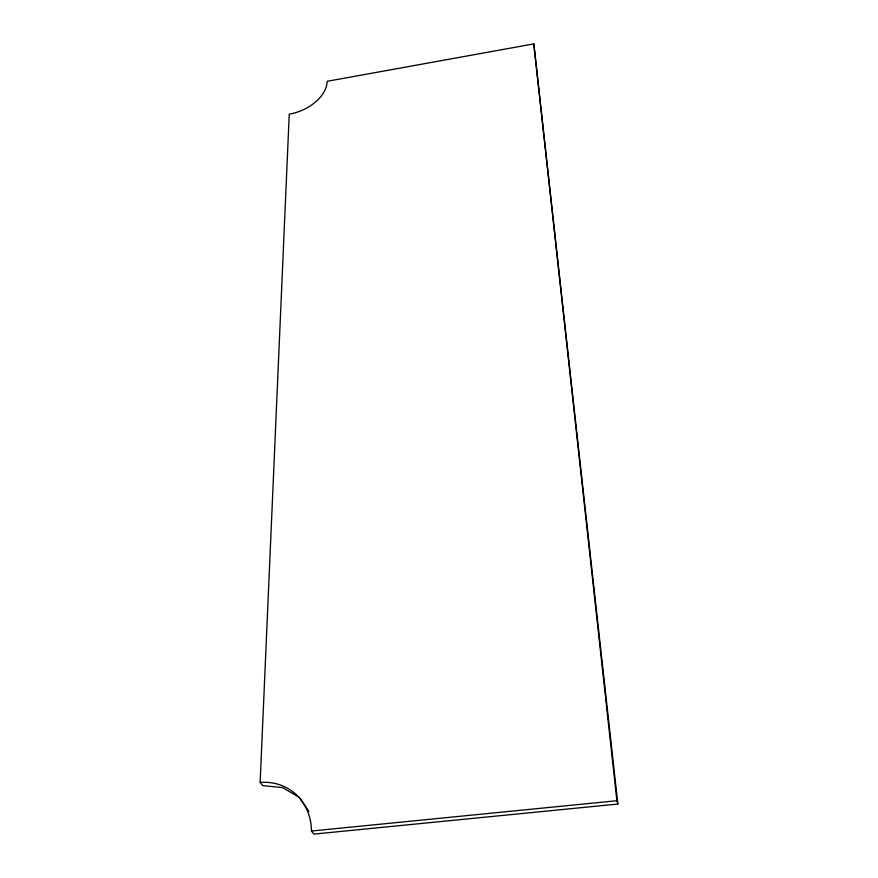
<?xml version="1.0" encoding="UTF-8"?>
<svg xmlns="http://www.w3.org/2000/svg" width="878" height="878" viewBox="0 0 878 878"><rect width="100%" height="100%" fill="white"/><g stroke="black" fill="none" stroke-linecap="round" stroke-linejoin="round"><path stroke-width="1.32" d="M260.14 782.43L289.246 114.173A37.984 24.694 -20.3 0 0 327.143 81.303L533.824 43.9L617.86 804.039L313.929 834.1L311.449 831.027C311.24 802.141 289.389 780.257 260.14 782.43L262.807 785.656L282.573 787.588L299.233 797.323L308.815 811.415M311.449 831.027L616.894 800.714L617.86 804.039M533.824 43.9L616.894 800.714"/></g></svg>
